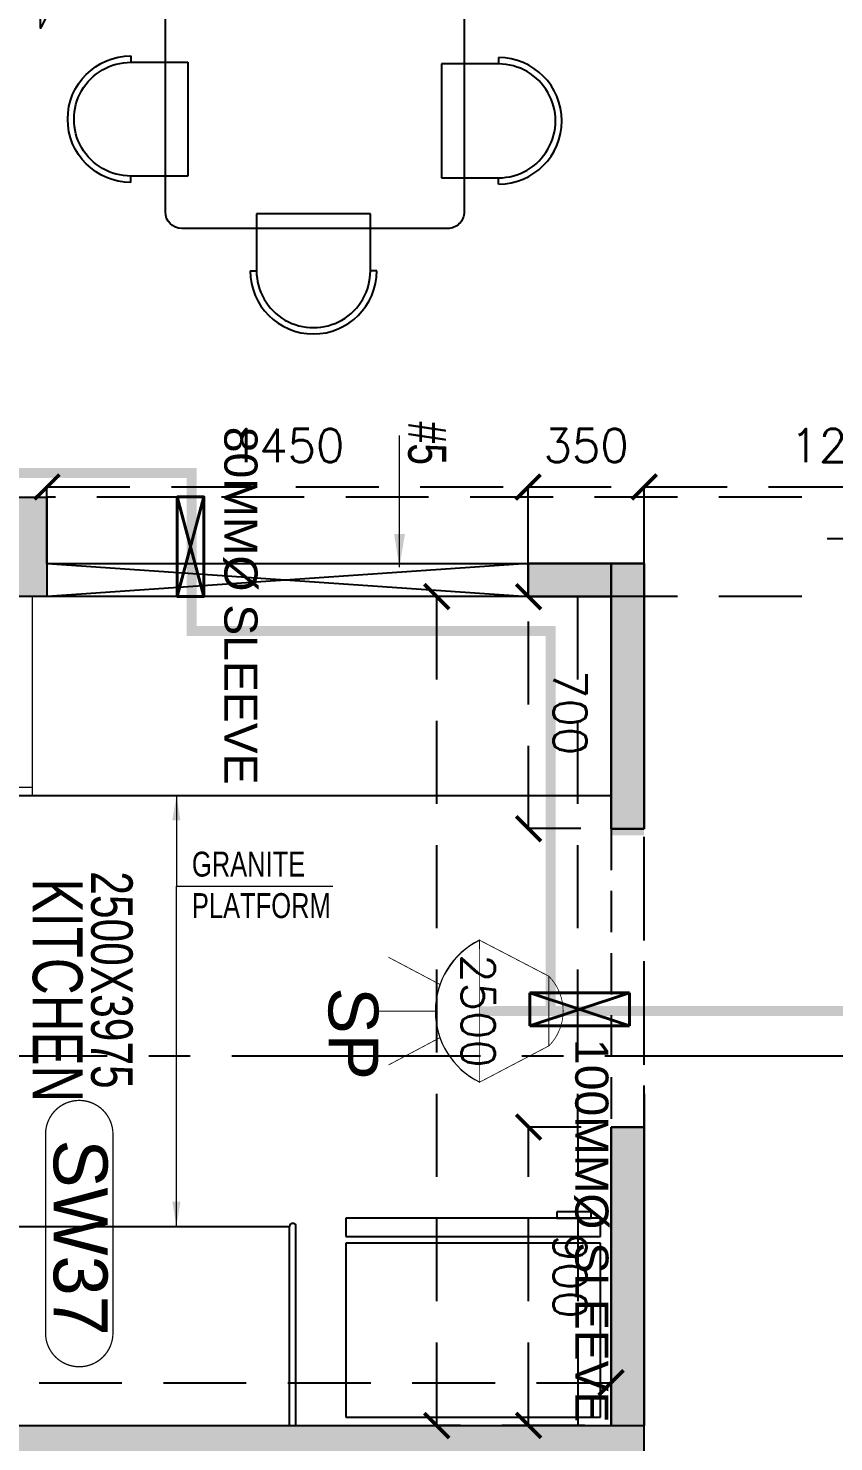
# Model space of a CAD drawing. Header units: millimetres. Extents: x -414464 to 1686, y -90036 to 108605.
# Drawn here: x -110422 to -107994, y -56504 to -52241 of the extents above; entities that cross this region are included whole.
import ezdxf

# ---------------------------------------------------------------- set-up
doc = ezdxf.new("R2010")
doc.units = ezdxf.units.MM
doc.header["$LTSCALE"] = 1000
doc.header["$MEASUREMENT"] = 0
for name, pattern in [('$1$AUDIT_D_120904163729-0', [0]), ('$36$HIDDEN', [0.375, 0.25, -0.125]), ('3BHK-A$1$AUDIT_D_120904163729-0', [0]), ('3BHK-A$1$HIDDEN', [0.375, 0.25, -0.125]), ('AUDIT_D_120904163729-0', [0]), ('T8(T9 IS SIMILAR) - DIMENSION & TEXTING$1$( Hidden )', [0.375, 0.25, -0.125]), ('T8(T9 IS SIMILAR) - DIMENSION & TEXTING$1$1', [0]), ('T8(T9 IS SIMILAR) - DIMENSION & TEXTING$1$AUDIT_D_120904163729-0', [0]), ('T8(T9 IS SIMILAR) - DIMENSION & TEXTING$1$CENTER2', [1.125, 0.75, -0.125, 0.125, -0.125]), ('T8(T9 IS SIMILAR) - DIMENSION & TEXTING$1$HIDDEN', [0.375, 0.25, -0.125]), ('T8(T9 IS SIMILAR)$1$$0$HIDDEN', [0.375, 0.25, -0.125]), ('T8_REFUGE COLUMNS$1$CENTER2', [1.125, 0.75, -0.125, 0.125, -0.125])]:
    doc.linetypes.add(name, pattern=pattern)
doc.layers.get('0').update_dxf_attribs({"linetype": 'AUDIT_D_120904163729-0'})
for name, color, linetype in [('$0$A-HATCH -160', 251, '$1$AUDIT_D_120904163729-0'), ('$21$A-DIMENSIONS', 2, '$36$HIDDEN'), ('3BHK-A$1$$0$a-KIT FIX', 251, 'Continuous'), ('3BHK-A$1$a-furniture', 8, 'Continuous'), ('3BHK-A$1$A-HATCH -160', 251, '3BHK-A$1$AUDIT_D_120904163729-0'), ('3BHK-A$1$A-INDOOR UNIT', 30, 'Continuous'), ('3BHK-A$1$A_win no.', 170, 'Continuous'), ('3BHK-A$1$CUT-OUT', 49, 'Continuous'), ('a-rcc', 3, 'Continuous'), ('T8(T9 IS SIMILAR) - DIMENSION & TEXTING$1$A-DIMENSIONS', 2, 'T8(T9 IS SIMILAR) - DIMENSION & TEXTING$1$HIDDEN'), ('T8(T9 IS SIMILAR) - DIMENSION & TEXTING$1$A-FIRE FIGHTING', 7, 'T8(T9 IS SIMILAR) - DIMENSION & TEXTING$1$AUDIT_D_120904163729-0'), ('T8(T9 IS SIMILAR)$1$$6$a-beam 2', 50, 'Continuous'), ('T8(T9 IS SIMILAR)$1$S-BEAM', 20, 'T8(T9 IS SIMILAR)$1$$0$HIDDEN'), ('T8_REFUGE COLUMNS$1$A-CENTERLINE', 193, 'T8_REFUGE COLUMNS$1$CENTER2'), ('T8_REFUGE COLUMNS$1$A-RCC COLS', 3, 'Continuous'), ('T8_TYPICAL COLUMNS$1$A-RCC COLS', 3, 'Continuous')]:
    doc.layers.add(name, color=color, linetype=linetype)
for name, color, linetype, lineweight in [('3BHK-A$1$$1$a-TOI-fixtures', 251, 'Continuous', 0), ('3BHK-A$1$$1$A-WALL- 160', 6, 'Continuous', 30), ('T8(T9 IS SIMILAR) - DIMENSION & TEXTING$1$a-Text', 4, 'Continuous', 0), ('T8(T9 IS SIMILAR) - DIMENSION & TEXTING$1$a-TEXT -R SIZE', 4, 'Continuous', 0), ('T8(T9 IS SIMILAR) - DIMENSION & TEXTING$1$R0-18-10-2014-T1-1st Podium Floor Plan$0$Text', 2, 'Continuous', 0), ('T8(T9 IS SIMILAR) - DIMENSION & TEXTING$1$U-IPD-WS-FIRE', 1, 'Continuous', 40), ('T8(T9 IS SIMILAR) - DIMENSION & TEXTING$1$U-IPD-WS-SP', 1, 'Continuous', 5), ('T8(T9 IS SIMILAR) - DIMENSION & TEXTING$1$U-IPD-WS-TEXT', 7, 'Continuous', 0), ('T8(T9 IS SIMILAR)$1$D&W', 8, 'Continuous', 25), ('T8_REFUGE COLUMNS$1$A-COLUMN NO size reduce', 81, 'Continuous', 25)]:
    doc.layers.add(name, color=color, linetype=linetype, lineweight=lineweight)
for name, color, linetype, lineweight, true_color in [('T8(T9 IS SIMILAR) - DIMENSION & TEXTING$1$U-IPD-SP-SLEV-100', 7, 'T8(T9 IS SIMILAR) - DIMENSION & TEXTING$1$CENTER2', 40, 0xdc3709), ('T8(T9 IS SIMILAR) - DIMENSION & TEXTING$1$U-IPD-SP-SLEV-80', 7, 'T8(T9 IS SIMILAR) - DIMENSION & TEXTING$1$1', 40, 0x10d54b), ('T8_REFUGE COLUMNS$1$COL-HATCH', 7, 'Continuous', 25, 0xa3a3a3)]:
    doc.layers.add(name, color=color, linetype=linetype, lineweight=lineweight, true_color=true_color)
doc.styles.add('T8(T9 IS SIMILAR) - DIMENSION & TEXTING$1$arial', font='sanss___.ttf')
doc.styles.add('T8(T9 IS SIMILAR) - DIMENSION & TEXTING$1$ARIAL ARROW', font='swisscl.ttf')
doc.styles.add('T8(T9 IS SIMILAR) - DIMENSION & TEXTING$1$Romans 1', font='romans.shx', dxfattribs={"height": 100})
doc.styles.add('T8(T9 IS SIMILAR) - DIMENSION & TEXTING$1$Tahoma', font='tahoma.ttf')
doc.styles.add('T8_REFUGE COLUMNS$1$STANDARD', font='GOTHIC.TTF')
doc.dimstyles.new('T8(T9 IS SIMILAR) - DIMENSION & TEXTING$1$ALPINE S', dxfattribs={"dimscale": 0, "dimtxt": 100, "dimasz": 75, "dimexe": 0, "dimexo": 0, "dimgap": 75, "dimtad": 1, "dimdec": 0, "dimzin": 0, "dimdsep": 46, "dimtxsty": 'T8(T9 IS SIMILAR) - DIMENSION & TEXTING$1$Romans 1', "dimblk": 'T8(T9 IS SIMILAR) - DIMENSION & TEXTING$1$_ArchTick', "dimcen": 0.09, "dimclrd": 256, "dimclre": 256, "dimclrt": 7, "dimadec": 0, "dimazin": 0, "dimtfac": 1, "dimtdec": 0, "dimtofl": 0, "dimtmove": 1, "dimatfit": 0, "dimldrblk": 'T8(T9 IS SIMILAR) - DIMENSION & TEXTING$1$_Open90', "dimfxl": 1, "dimtolj": 1, "dimtzin": 0, "dimarcsym": 0})
doc.dimstyles.new('T8(T9 IS SIMILAR) - DIMENSION & TEXTING$1$SAMATA STD', dxfattribs={"dimtxt": 100, "dimasz": 50, "dimexe": 50, "dimexo": 50, "dimgap": 10, "dimtad": 0, "dimdec": 0, "dimrnd": 5, "dimzin": 0, "dimdsep": 46, "dimtxsty": 'T8(T9 IS SIMILAR) - DIMENSION & TEXTING$1$Tahoma', "dimblk": 'T8(T9 IS SIMILAR) - DIMENSION & TEXTING$1$_Origin2', "dimcen": -50, "dimdle": 50, "dimclrd": 7, "dimclre": 7, "dimclrt": 7, "dimadec": 0, "dimazin": 0, "dimtfac": 1, "dimtdec": 0, "dimtmove": 1, "dimatfit": 3, "dimfxl": 150, "dimtfill": 1, "dimtolj": 1, "dimtzin": 0, "dimlwd": -1, "dimlwe": -1, "dimarcsym": 0})

# ---------------------------------------------------------------- blocks, each defined once
blk = doc.blocks.new('T8_REFUGE COLUMNS')
at = {"layer": 'T8_REFUGE COLUMNS$1$COL-HATCH', "linetype": 'ByBlock'}
h = blk.add_hatch(color=256, dxfattribs=at)
h.dxf.hatch_style = 1
h.paths.add_polyline_path([(1196682.069077291, -5715374.863253402), (1196932.069074492, -5715374.863253402), (1196932.069074492, -5719609.863253396), (1196682.069077291, -5719609.863253396)])
h = blk.add_hatch(color=256, dxfattribs=at)
h.dxf.hatch_style = 1
h.paths.add_polyline_path([(1194182.069072882, -5719609.863253396), (1193882.069074492, -5719609.863253396), (1193882.069074492, -5717174.863253396), (1194182.069072882, -5717174.863253396)])
at = {"layer": 'T8_REFUGE COLUMNS$1$A-CENTERLINE'}
for p, q in [((1195567.069077838, -5727867.569345318), (1195567.069077838, -5698299.636913834)), ((1194007.069074492, -5714822.308995705), (1194007.069074492, -5698573.632249597))]:
    blk.add_line(p, q, dxfattribs=at)
at = {"layer": 'T8_REFUGE COLUMNS$1$A-COLUMN NO size reduce', "linetype": 'ByBlock', "const_width": 3.9}
blk.add_lwpolyline([(1195803.37728863, -5717178.808833783, -1), (1195803.377288631, -5716975.634122703), (1196403.577832478, -5716975.634122703, -1), (1196403.577832477, -5717178.808833783)], format="xyb", close=True, dxfattribs=at)
at = {"layer": 'T8_REFUGE COLUMNS$1$A-RCC COLS', "linetype": 'ByBlock'}
for points in [[(1196682.069077291, -5715374.863253402), (1196932.069074492, -5715374.863253402), (1196932.069074492, -5719609.863253396), (1196682.069077291, -5719609.863253396)], [(1194182.069072882, -5719609.863253396), (1193882.069074492, -5719609.863253396), (1193882.069074492, -5717174.863253396), (1194182.069072882, -5717174.863253396)]]:
    blk.add_lwpolyline(points, close=True, dxfattribs=at)
at = {"layer": 'T8_REFUGE COLUMNS$1$A-COLUMN NO size reduce', "linetype": 'ByBlock', "insert": (1195819.62728863, -5716991.884122703), "char_height": 162.5, "attachment_point": 1, "style": 'T8_REFUGE COLUMNS$1$STANDARD'}
blk.add_mtext_dynamic_manual_height_columns('SW37', width=444.6849770843983, gutter_width=500, heights=[0], dxfattribs=at)
blk = doc.blocks.new('T8_TYPICAL COLUMNS')
at = {"layer": 'T8_TYPICAL COLUMNS$1$A-RCC COLS', "linetype": 'ByBlock'}
blk.add_blockref('T8_REFUGE COLUMNS', (0, 0), dxfattribs=at)
blk = doc.blocks.new('3BHK-A$1$$0$RANGE-flat-1')
at = {"layer": '3BHK-A$1$$1$a-TOI-fixtures'}
for p, q in [((-575, -600), (-575, 0)), ((-600, -100), (-625, -100)), ((-625, -100), (-625, -175)), ((-450, -150), (-502.7817459305516, -97.21825406979768)), ((-400, -150), (-347.2182540694484, -97.21825406979768)), ((-175, -150), (-227.7817459305516, -97.21825406979768)), ((-125, -150), (-72.21825406944843, -97.21825406979768)), ((-625, -175), (-600, -175)), ((-450, -200), (-502.7817459305516, -252.7817459302023)), ((-400, -200), (-347.2182540694484, -252.7817459302023)), ((-175, -200), (-227.7817459305516, -252.7817459302023)), ((-125, -200), (-72.21825406944843, -252.7817459302023)), ((-450, -400), (-502.7817459305516, -347.2182540697977)), ((-400, -400), (-347.2182540694484, -347.2182540697977)), ((-175, -400), (-227.7817459305516, -347.2182540697977)), ((-125, -400), (-72.21825406944843, -347.2182540697977)), ((-625, -425), (-600, -425)), ((-625, -500), (-625, -425)), ((-450, -450), (-502.7817459305516, -502.7817459302021)), ((-400, -450), (-347.2182540694484, -502.7817459302021)), ((-175, -450), (-227.7817459305516, -502.7817459302021)), ((-125, -450), (-72.21825406944843, -502.7817459302021)), ((-600, -500), (-625, -500))]:
    blk.add_line(p, q, dxfattribs=at)
blk.add_lwpolyline([(-600, -600), (0, -600), (0, 0), (-600, 0)], close=True, dxfattribs=at)
for centre, radius in [((-425, -175), 90), ((-150, -175), 90), ((-425, -175), 55), ((-150, -175), 55), ((-425, -425), 90), ((-150, -425), 90), ((-425, -425), 55), ((-150, -425), 55)]:
    blk.add_circle(centre, radius, dxfattribs=at)
blk = doc.blocks.new('3BHK-A$1$A$C50024E40')
for p, q in [((0, 0), (-4.190950733e-07, -225)), ((450, -8.381921361e-07), (0, 0)), ((449.9999995809046, -225.0000008381921), (450, -8.381921361e-07)), ((-25.00000041909507, -224.9999999534352), (-4.190950733e-07, -225)), ((474.9999995809046, -225.0000008847583), (449.9999995809046, -225.0000008381921))]:
    blk.add_line(p, q)
for major_axis, ratio, start_param in [((-176.7766952966366, 176.7766952966367), 0.9999999999999984, 0.7853981615348041), ((-159.0990257669732, 159.0990257669732), 0.9999999999999994, 0.7853981615348036)]:
    blk.add_ellipse((224.9999995804465, -225.0000004190943), major_axis=major_axis, ratio=ratio, start_param=start_param, end_param=3.926990815124597)
blk = doc.blocks.new('3BHK-A$1$1.5tr')
at = {"layer": '3BHK-A$1$A-INDOOR UNIT'}
h = blk.add_hatch(dxfattribs=at)
h.set_pattern_fill('ANSI31', color=3, scale=100, style=0)
h.set_pattern_definition([(45, (0, 0), (-8.838834764831843, 8.838834764831843), [])])
h.paths.add_polyline_path([(222.7574761691749, 485), (251.0193410369534, 485), (251.0193410369534, -484.9851531917523), (222.7574761691749, -484.9851531917523)])
for points in [[(300, 450), (300, -450, -0.4142135623730951), (250, -500), (0, -500), (0, 500), (250, 500, -0.4142135623730951)], [(285, 450), (285, -450, -0.4142135623730951), (250, -485), (15, -485), (15, 485), (250, 485, -0.4142135623730951)]]:
    blk.add_lwpolyline(points, format="xyb", close=True, dxfattribs=at)
at = {"layer": '3BHK-A$1$A-INDOOR UNIT', "color": 3}
blk.add_lwpolyline([(222.7574761691749, 485), (251.0193410369534, 485), (251.0193410369534, -484.9851531917523), (222.7574761691749, -484.9851531917523)], close=True, dxfattribs=at)
at = {"layer": '3BHK-A$1$A-INDOOR UNIT', "color": 0, "ltscale": 300}
for points in [[(350.4999999962747, 273.3287567924708), (379.7499999962747, 273.3287567924708), (379.7499999962747, 214.8287567906081), (428.4999999962747, 312.3287567924708), (379.7499999962747, 409.8287567924708), (379.7499999962747, 351.3287567924708), (350.4999999981373, 351.3287567924708)], [(350.4999999962747, -38.99999999813736), (429.7499999962747, -38.99999999813736), (429.7499999962747, -97.5), (478.4999999962747, 1.8626451e-09), (429.7499999962747, 97.50000000186265), (429.7499999962747, 39.00000000186265), (350.4999999981373, 39.00000000186265)], [(350.5, -358.2693899571895), (379.75, -358.2693899571895), (379.75, -416.7693899590521), (428.5, -319.2693899571896), (379.75, -221.7693899571896), (379.75, -280.2693899571896), (350.5000000018626, -280.2693899571896)]]:
    blk.add_lwpolyline(points, close=True, dxfattribs=at)
blk = doc.blocks.new('3BHK-A')
at = {"layer": '3BHK-A$1$A-HATCH -160', "linetype": 'ByBlock'}
h = blk.add_hatch(dxfattribs=at)
h.set_pattern_fill('ZIGZAG', color=256, scale=250)
h.set_pattern_definition([(9.213864076586625e-15, (1.30385160446167e-08, 0), (31.25, 31.25), [31.25, -31.25]), (90, (31.25000001303852, 0), (-31.25, 31.25), [31.25, -31.25])])
h.paths.add_polyline_path([(1185182.784720457, -5714749.522536782), (1186532.739604953, -5714749.522536782), (1186532.739604953, -5714149.53015602), (1186632.739604953, -5714149.53015602), (1186632.739604954, -5714749.522536783), (1188712.739604953, -5714749.522536781), (1188712.737810913, -5714049.530156025), (1189032.455970523, -5714049.530156025), (1189032.456343462, -5714149.529336603), (1188812.739604953, -5714149.530156019), (1188812.739604953, -5715449.514917542), (1189032.455970523, -5715449.514098127), (1189032.455970527, -5715549.514098127), (1188712.739604953, -5715549.514917542), (1188712.739604953, -5714849.522536781), (1186632.739604953, -5714849.522536783), (1186632.739604953, -5715664.522575011), (1186532.739604953, -5715664.522575011), (1186532.739604953, -5714849.522536783), (1185182.784793119, -5714849.522536782)])
h.paths.add_polyline_path([(1185182.784720457, -5713249.522536782), (1185782.739604953, -5713249.522536782), (1185782.739604953, -5713149.522536782), (1185182.784720457, -5713149.522536782)])
h.paths.add_polyline_path([(1186532.739604953, -5710699.522536782), (1186632.739604953, -5710699.522536782), (1186632.739604953, -5713249.522536782), (1186532.739604953, -5713249.522536782)])
h.paths.add_polyline_path([(1186532.739604954, -5717399.522536783), (1186632.739604953, -5717399.522536783), (1186632.739604953, -5716414.522575011), (1186532.739604954, -5716414.522575011)])
h.paths.add_polyline_path([(1194902.150947615, -5715375.036354459), (1194082.260591126, -5715375.036354459), (1194082.260591126, -5715475.036354459), (1194902.150947615, -5715475.036354459)])
h.paths.add_polyline_path([(1195782.150947615, -5715375.036354459), (1196682.238411872, -5715375.036354459), (1196682.238411872, -5715475.036354459), (1195782.150947615, -5715475.036354459)])
h.paths.add_polyline_path([(1194132.526145509, -5714149.863253383), (1196532.369635714, -5714149.863253383), (1196532.369635714, -5714049.863253383), (1194132.526145509, -5714049.863253383)])
h.paths.add_polyline_path([(1197432.369635714, -5711800.181709208), (1197532.369635713, -5711800.181709208), (1197532.369635713, -5714149.863253383), (1197432.369635714, -5714149.863253383)])
h.paths.add_polyline_path([(1198282.369635714, -5714149.863253383), (1198958.700144985, -5714149.863253387), (1198958.700144985, -5714049.864075284), (1198282.369635714, -5714049.864075281)])
h.paths.add_polyline_path([(1196871.920479781, -5720208.620572756), (1196082.231456206, -5720209.680859622), (1196082.33626486, -5720109.672830017), (1196082.234802242, -5720109.680760174), (1196182.231456206, -5720109.680761719), (1196871.920479781, -5720108.620474854)])
h.paths.add_polyline_path([(1193397.244164141, -5709939.875150396), (1193882.260591126, -5709939.579262343), (1193882.260591126, -5710040.054321714), (1193397.32087479, -5710040.054321714)])
h.paths.add_polyline_path([(1186632.700148101, -5708554.689457875), (1187192.339545021, -5708554.76753319), (1187192.339545021, -5708654.722368722), (1186632.703050737, -5708654.722368754)])
h.paths.add_polyline_path([(1194182.260592735, -5715723.976018642), (1194082.260591126, -5715723.976018642), (1194082.260591126, -5715473.976018642), (1194182.260592735, -5715473.976018642)])
at = {"layer": '3BHK-A$1$$0$a-KIT FIX', "color": 1}
for p, q in [((1194782.267745906, -5719448.61878782, -0.02432551863291288), (1194782.267745906, -5715473.977254163, -0.02432551863291288)), ((1196682.254973959, -5716423.943943953, -0.02432551863291288), (1196082.230624582, -5716423.943943954, -0.02432551863291288)), ((1196682.254973959, -5716442.943943953, -0.02432551863291288), (1196082.230624582, -5716442.943943954, -0.02432551863291288)), ((1196082.257663121, -5718598.723622181, -0.02432551863291288), (1196082.23121392, -5716442.943943954, -0.02432551863291288))]:
    blk.add_line(p, q, dxfattribs=at)
at = {"layer": '3BHK-A$1$$0$a-KIT FIX'}
for p, q in [((1196057.393156755, -5715534.064268544, -0.02432551863291288), (1196037.681453931, -5715534.064268544, -0.02432551863291288)), ((1196037.681453931, -5715534.064268544, -0.02432551863291288), (1196037.681453931, -5715637.487209037, -0.02432551863291288)), ((1196057.393156755, -5715505.420926347, -0.02432551863291288), (1196057.393156755, -5716273.850625104, -0.02432551863291288)), ((1196112.425849396, -5715505.420926347, -0.02432551863291288), (1196057.393156755, -5715505.420926347, -0.02432551863291288)), ((1196057.393156755, -5715637.487209037, -0.02432551863291288), (1196057.393156755, -5715534.064268544, -0.02432551863291288)), ((1196112.425849396, -5716273.850625104, -0.02432551863291288), (1196112.425849396, -5715505.420926347, -0.02432551863291288)), ((1196656.793156761, -5715505.420926347, -0.02432551863291288), (1196132.318156737, -5715505.420926347, -0.02432551863291288)), ((1196132.318156737, -5715505.420926347, -0.02432551863291288), (1196132.318156737, -5716273.850625104, -0.02432551863291288)), ((1196656.793156761, -5716273.850625104, -0.02432551863291288), (1196656.793156761, -5715505.420926347, -0.02432551863291288)), ((1196037.681453931, -5715637.487209037, -0.02432551863291288), (1196057.393156755, -5715637.487209037, -0.02432551863291288)), ((1196057.393156755, -5716273.850625104, -0.02432551863291288), (1196112.425849396, -5716273.850625104, -0.02432551863291288)), ((1196132.318156737, -5716273.850625104, -0.02432551863291288), (1196656.793156761, -5716273.850625104, -0.02432551863291288))]:
    blk.add_line(p, q, dxfattribs=at)
at = {"layer": '3BHK-A$1$$0$a-KIT FIX', "color": 1}
blk.add_arc((1196082.230624582, -5716433.443943954, -0.02432551863291288), 9.499999999999998, 90, 270, dxfattribs=at)
at = {"layer": '3BHK-A$1$$1$A-WALL- 160', "linetype": 'ByBlock'}
for p, q in [((1194882.150947615, -5715373.976018642, -0.02432551863291288), (1194082.260591126, -5715373.976018642, -0.02432551863291288)), ((1194082.260591126, -5715473.976018642, -0.02432551863291288), (1194082.260591126, -5715373.976018642, -0.02432551863291288)), ((1194882.150947615, -5715473.976018642, -0.02432551863291288), (1194882.150947615, -5715373.976018642, -0.02432551863291288)), ((1195782.150947615, -5715473.976018642, -0.02432551863291288), (1195782.150947615, -5715373.976018642, -0.02432551863291288)), ((1195782.150947615, -5715373.976018642, -0.02432551863291288), (1196682.238661093, -5715373.976018642, -0.02432551863291288)), ((1194882.150947615, -5715473.976018642, -0.02432551863291288), (1194082.260591126, -5715473.976018642, -0.02432551863291288)), ((1195782.150947615, -5715473.976018642, -0.02432551863291288), (1196682.238411872, -5715473.976018642, -0.02432551863291288))]:
    blk.add_line(p, q, dxfattribs=at)
at = {"layer": '3BHK-A$1$$1$A-WALL- 160', "linetype": 'ByBlock', "elevation": -0.02432551863291288}
blk.add_lwpolyline([(1194182.260592735, -5715723.976018642), (1194082.260591126, -5715723.976018642), (1194082.260591126, -5715473.976018642), (1194182.260592735, -5715473.976018642)], close=True, dxfattribs=at)
at = {"layer": '3BHK-A$1$a-furniture', "elevation": -0.02432551863290655}
blk.add_lwpolyline([(1193021.698825262, -5716817.67130288), (1191310.677340739, -5716817.714379488, -0.4142135618924378), (1191260.676029349, -5716767.715691593), (1191260.655027844, -5715966.751032471, -0.4142135626017484), (1191310.653716122, -5715916.749720708), (1193021.675202414, -5715916.706642999, -0.4142135629866269), (1193071.67651406, -5715966.70533132), (1193071.697513497, -5716767.669991156, -0.4142135619645507)], format="xyb", close=True, dxfattribs=at)
at = {"layer": '3BHK-A$1$A_win no.', "linetype": 'ByBlock', "elevation": -0.02432551863291288}
for points in [[(1194082.260591126, -5715723.976018642), (1194182.260592735, -5715723.976018642), (1194182.260592735, -5717173.464275273), (1194082.260591126, -5717173.464275273)], [(1194082.260591126, -5717173.462085456), (1194182.260592735, -5715723.976018642), (1194082.260591126, -5715723.976018642), (1194182.260592735, -5717173.464275273)]]:
    blk.add_lwpolyline(points, close=True, dxfattribs=at)
at = {"layer": '3BHK-A$1$CUT-OUT', "linetype": '3BHK-A$1$HIDDEN', "ltscale": 0.5, "elevation": -0.02432551863291288}
blk.add_lwpolyline([(1195782.150947615, -5715473.976018642), (1195782.150947615, -5715373.976018642), (1194882.150947615, -5715373.976018642), (1194882.150947615, -5715473.976018642)], close=True, dxfattribs=at)
at = {"layer": '3BHK-A$1$$0$a-KIT FIX', "extrusion": (0, 0, -1), "zscale": -0.9999999999999998}
blk.add_blockref('3BHK-A$1$$0$RANGE-flat-1', (-1194181.856865902, -5717218.829200905, 0.02432551863291288), dxfattribs=at)
at = {"layer": '3BHK-A$1$a-furniture', "zscale": 1000}
for p, xscale, yscale, rotation in [((1192918.847217781, -5715984.781324163, -0.02432551863290655), 0.7630874951939101, 0.7630874951939101, 180.0015029646968), ((1193027.442142671, -5716542.796444621, -0.02432551863290655), 0.7630874945639742, 0.7630874945639742, 90.0014895715883)]:
    blk.add_blockref('3BHK-A$1$A$C50024E40', p, dxfattribs=dict(at, xscale=xscale, yscale=yscale, rotation=rotation))
at = {"layer": '3BHK-A$1$a-furniture', "extrusion": (0, 0, -1), "xscale": 0.7630874951939101, "yscale": 0.7630874951939101, "zscale": -1000, "rotation": 359.9984970353032}
blk.add_blockref('3BHK-A$1$A$C50024E40', (-1192913.729870416, -5716749.598819468, 0.02432551863290655), dxfattribs=at)
at = {"layer": '3BHK-A$1$A-INDOOR UNIT', "xscale": -1, "rotation": 270}
blk.add_blockref('3BHK-A$1$1.5tr', (1192057.721236588, -5717573.434011886, 0.1010743518942963), dxfattribs=at)
blk = doc.blocks.new('T8(T9 IS SIMILAR) - DIMENSION & TEXTING$1$_ArchTick')
at = {"color": 0, "linetype": 'ByBlock', "const_width": 0.15}
blk.add_lwpolyline([(-0.5, -0.5), (0.5, 0.5)], dxfattribs=at)
blk = doc.blocks.new('*D1394')
at = {"layer": 'T8(T9 IS SIMILAR) - DIMENSION & TEXTING$1$A-DIMENSIONS', "linetype": 'T8(T9 IS SIMILAR) - DIMENSION & TEXTING$1$HIDDEN', "lineweight": -2, "transparency": 16777216}
for p, q in [((1195782.08472743, -5715564.282937935), (1195782.08472743, -5715722.552613964)), ((1196682.260593859, -5715564.282937951), (1196682.260593859, -5715722.552613964))]:
    blk.add_line(p, q, dxfattribs=at)
at = {"layer": 'T8(T9 IS SIMILAR) - DIMENSION & TEXTING$1$A-DIMENSIONS', "lineweight": -2, "transparency": 16777216}
blk.add_line((1196682.260593859, -5715722.552613964), (1195782.08472743, -5715722.552613964), dxfattribs=at)
at = {"layer": 'T8(T9 IS SIMILAR) - DIMENSION & TEXTING$1$A-DIMENSIONS', "linetype": 'ByBlock', "lineweight": -2, "transparency": 16777216, "xscale": 75, "yscale": 75, "zscale": 75, "rotation": 180}
blk.add_blockref('T8(T9 IS SIMILAR) - DIMENSION & TEXTING$1$_ArchTick', (1195782.08472743, -5715722.552613964), dxfattribs=at)
at = {"layer": 'T8(T9 IS SIMILAR) - DIMENSION & TEXTING$1$A-DIMENSIONS', "linetype": 'ByBlock', "lineweight": -2, "transparency": 16777216, "xscale": 75, "yscale": 75, "zscale": 75}
blk.add_blockref('T8(T9 IS SIMILAR) - DIMENSION & TEXTING$1$_ArchTick', (1196682.260593859, -5715722.552613964), dxfattribs=at)
at = {"layer": 'T8(T9 IS SIMILAR) - DIMENSION & TEXTING$1$A-DIMENSIONS', "color": 7, "linetype": 'ByBlock', "transparency": 16777216, "insert": (1196232.172660645, -5715597.552613964), "char_height": 100, "attachment_point": 5, "style": 'T8(T9 IS SIMILAR) - DIMENSION & TEXTING$1$Romans 1'}
blk.add_mtext('\\A1;900', dxfattribs=at)
blk = doc.blocks.new('T8(T9 IS SIMILAR) - DIMENSION & TEXTING$1$_Open90')
at = {"color": 0, "linetype": 'ByBlock', "lineweight": -2}
for p, q in [((0, 0), (-1, 0)), ((-0.5, 0.5), (0, 0)), ((0, 0), (-0.5, -0.5))]:
    blk.add_line(p, q, dxfattribs=at)
blk = doc.blocks.new('*D1395')
at = {"layer": 'T8(T9 IS SIMILAR) - DIMENSION & TEXTING$1$A-DIMENSIONS', "linetype": 'T8(T9 IS SIMILAR) - DIMENSION & TEXTING$1$HIDDEN', "lineweight": -2, "transparency": 16777216}
for p, q in [((1194182.194372551, -5715564.445375671), (1194182.194372551, -5715722.552613964)), ((1194882.08472743, -5715564.510627859), (1194882.08472743, -5715722.552613964))]:
    blk.add_line(p, q, dxfattribs=at)
at = {"layer": 'T8(T9 IS SIMILAR) - DIMENSION & TEXTING$1$A-DIMENSIONS', "lineweight": -2, "transparency": 16777216}
blk.add_line((1194882.08472743, -5715722.552613964), (1194182.194372551, -5715722.552613964), dxfattribs=at)
at = {"layer": 'T8(T9 IS SIMILAR) - DIMENSION & TEXTING$1$A-DIMENSIONS', "linetype": 'ByBlock', "lineweight": -2, "transparency": 16777216, "xscale": 75, "yscale": 75, "zscale": 75, "rotation": 180}
blk.add_blockref('T8(T9 IS SIMILAR) - DIMENSION & TEXTING$1$_ArchTick', (1194182.194372551, -5715722.552613964), dxfattribs=at)
at = {"layer": 'T8(T9 IS SIMILAR) - DIMENSION & TEXTING$1$A-DIMENSIONS', "linetype": 'ByBlock', "lineweight": -2, "transparency": 16777216, "xscale": 75, "yscale": 75, "zscale": 75}
blk.add_blockref('T8(T9 IS SIMILAR) - DIMENSION & TEXTING$1$_ArchTick', (1194882.08472743, -5715722.552613964), dxfattribs=at)
at = {"layer": 'T8(T9 IS SIMILAR) - DIMENSION & TEXTING$1$A-DIMENSIONS', "color": 7, "linetype": 'ByBlock', "transparency": 16777216, "insert": (1194532.13954999, -5715597.552613964), "char_height": 100, "attachment_point": 5, "style": 'T8(T9 IS SIMILAR) - DIMENSION & TEXTING$1$Romans 1'}
blk.add_mtext('\\A1;700', dxfattribs=at)
blk = doc.blocks.new('*D1396')
at = {"layer": 'T8(T9 IS SIMILAR) - DIMENSION & TEXTING$1$A-DIMENSIONS', "linetype": 'T8(T9 IS SIMILAR) - DIMENSION & TEXTING$1$HIDDEN', "lineweight": -2, "transparency": 16777216}
for p, q in [((1196331.529810959, -5715473.890364932), (1196553.393906702, -5715473.890364932)), ((1196332.420367573, -5719448.555596146), (1196553.393906702, -5719448.555596146))]:
    blk.add_line(p, q, dxfattribs=at)
at = {"layer": 'T8(T9 IS SIMILAR) - DIMENSION & TEXTING$1$A-DIMENSIONS', "lineweight": -2, "transparency": 16777216}
blk.add_line((1196553.393906702, -5719448.555596146), (1196553.393906702, -5715473.890364932), dxfattribs=at)
at = {"layer": 'T8(T9 IS SIMILAR) - DIMENSION & TEXTING$1$A-DIMENSIONS', "linetype": 'ByBlock', "lineweight": -2, "transparency": 16777216, "xscale": 75, "yscale": 75, "zscale": 75}
for p, rotation in [((1196553.393906702, -5715473.890364932), 90), ((1196553.393906702, -5719448.555596146), 270)]:
    blk.add_blockref('T8(T9 IS SIMILAR) - DIMENSION & TEXTING$1$_ArchTick', p, dxfattribs=dict(at, rotation=rotation))
at = {"layer": 'T8(T9 IS SIMILAR) - DIMENSION & TEXTING$1$A-DIMENSIONS', "color": 7, "linetype": 'ByBlock', "transparency": 16777216, "insert": (1196428.393906703, -5717461.222980538), "char_height": 100, "attachment_point": 5, "rotation": 90, "style": 'T8(T9 IS SIMILAR) - DIMENSION & TEXTING$1$Romans 1'}
blk.add_mtext('\\A1;3975', dxfattribs=at)
blk = doc.blocks.new('*D1363')
at = {"layer": 'T8(T9 IS SIMILAR) - DIMENSION & TEXTING$1$A-DIMENSIONS', "linetype": 'T8(T9 IS SIMILAR) - DIMENSION & TEXTING$1$HIDDEN', "lineweight": -2, "transparency": 16777216}
for p, q in [((1194182.194372551, -5715552.964385592), (1194182.194372551, -5715999.367264436)), ((1196682.260593859, -5715552.883166733), (1196682.260593859, -5715999.367264436))]:
    blk.add_line(p, q, dxfattribs=at)
at = {"layer": 'T8(T9 IS SIMILAR) - DIMENSION & TEXTING$1$A-DIMENSIONS', "lineweight": -2, "transparency": 16777216}
blk.add_line((1196682.260593859, -5715999.367264436), (1194182.194372551, -5715999.367264436), dxfattribs=at)
at = {"layer": 'T8(T9 IS SIMILAR) - DIMENSION & TEXTING$1$A-DIMENSIONS', "linetype": 'ByBlock', "lineweight": -2, "transparency": 16777216, "xscale": 75, "yscale": 75, "zscale": 75, "rotation": 180}
blk.add_blockref('T8(T9 IS SIMILAR) - DIMENSION & TEXTING$1$_ArchTick', (1194182.194372551, -5715999.367264436), dxfattribs=at)
at = {"layer": 'T8(T9 IS SIMILAR) - DIMENSION & TEXTING$1$A-DIMENSIONS', "linetype": 'ByBlock', "lineweight": -2, "transparency": 16777216, "xscale": 75, "yscale": 75, "zscale": 75}
blk.add_blockref('T8(T9 IS SIMILAR) - DIMENSION & TEXTING$1$_ArchTick', (1196682.260593859, -5715999.367264436), dxfattribs=at)
at = {"layer": 'T8(T9 IS SIMILAR) - DIMENSION & TEXTING$1$A-DIMENSIONS', "color": 7, "linetype": 'ByBlock', "transparency": 16777216, "insert": (1195432.227483205, -5715874.367264436), "char_height": 100, "attachment_point": 5, "style": 'T8(T9 IS SIMILAR) - DIMENSION & TEXTING$1$Romans 1'}
blk.add_mtext('\\A1;2500', dxfattribs=at)
blk = doc.blocks.new('T8(T9 IS SIMILAR) - DIMENSION & TEXTING$1$SIDE SPRINKLER')
at = {"layer": 'T8(T9 IS SIMILAR) - DIMENSION & TEXTING$1$U-IPD-WS-SP', "const_width": 3}
for points, elevation in [([(-6847.157705610734, -87791.59374361482), (-7102.718045648129, -87925.54111099253)], 4.551835204466189e-06), ([(-6700.373815342464, -87955.85540467736), (-6510.247208021698, -87854.86093166022)], 4.551835204466188e-06), ([(-6683.455493862624, -88053.76892727855), (-6456.074743557838, -88053.76892727855)], 4.551835204466188e-06), ([(-6700.214025144116, -88152.65579911225), (-6509.923665618961, -88253.34139621086)], 4.55183520446619e-06), ([(-6847.157705610734, -88315.94411094228), (-7102.717175543658, -88183.0643449841)], 4.551835204466189e-06)]:
    blk.add_lwpolyline(points, dxfattribs=dict(at, elevation=elevation))
for points, elevation in [([(-6847.157705610734, -87791.59374361482, 0.0004052390559226081), (-6846.732516245043, -88316.20913994304, 0.6232742091717305), (-6846.732516244985, -87792.27471962545, 0.6179608359688897)], 4.551835204466189e-06), ([(-7102.717175543658, -87925.1992801615, 0.001274399409184341), (-7102.717175543658, -88183.0643449841, -0.4093710184434869), (-7102.717175543658, -87925.1992801615, -0.6179608359688897)], 4.55183520446619e-06)]:
    blk.add_lwpolyline(points, format="xyb", dxfattribs=dict(at, elevation=elevation))
at = {"layer": 'T8(T9 IS SIMILAR) - DIMENSION & TEXTING$1$U-IPD-WS-SP'}
for centre, radius, start, end in [((-6975.248255976738, -88053.76892727855), 291.7927621140914, 296.0386801561677, 63.96131984401531), ((-6975.248255976738, -88053.76892727856), 291.7927621140961, 0, 63.96131984401531), ((-6975.247872618493, -88054.24192978424), 291.7927621140961, 296.1315541014038, 0.0928739447865724)]:
    blk.add_arc(centre, radius, start, end, dxfattribs=at)
blk = doc.blocks.new('T8(T9 IS SIMILAR) - DIMENSION & TEXTING$1$A$C7A147FD6')
at = {"layer": 'T8(T9 IS SIMILAR) - DIMENSION & TEXTING$1$U-IPD-SP-SLEV-100', "ltscale": 0.5, "elevation": -0.2239611921598901}
blk.add_lwpolyline([(-11975.01855899714, -44.28850178606808), (-11975.01855899714, -344.2885017860681), (-12075.01855899714, -344.2885017860681), (-12075.01855899714, -44.28850178606808), (-11975.01855899714, -44.28850178606808), (-12075.01855899714, -344.2885017860681), (-11975.01855899714, -344.2885017860681), (-12075.01855899714, -44.28850178606808)], dxfattribs=at)
at = {"layer": 'T8(T9 IS SIMILAR) - DIMENSION & TEXTING$1$U-IPD-SP-SLEV-80', "elevation": -0.6005726921955092}
blk.add_lwpolyline([(-13570.96252278733, -1327.509793817997), (-13270.96252278733, -1327.509793817997), (-13270.96252278733, -1407.509793817997), (-13570.96252278733, -1407.509793817997), (-13570.96252278733, -1327.509793817997), (-13270.96252278733, -1407.509793817997), (-13270.96252278733, -1327.509793817997), (-13570.96252278733, -1407.509793817997)], dxfattribs=at)
at = {"layer": 'T8(T9 IS SIMILAR) - DIMENSION & TEXTING$1$U-IPD-WS-FIRE', "linetype": 'T8(T9 IS SIMILAR) - DIMENSION & TEXTING$1$( Hidden )', "ltscale": 2, "const_width": 30}
for points, elevation in [([(-17826.34095905378, 3709.760296294669), (-17560.70228247094, 3709.760296294669), (-17560.70228247094, -2128.990651082247), (-13642.56175729382, -2128.990651082247), (-13642.56175729382, -1588.737086951733), (-13642.56175729382, -1364.399957899004), (-13166.49098477262, -1364.399957899004), (-13166.49098477262, -281.7615196742117), (-12020.33633426327, -281.7615196742117), (-12020.33633426327, 1112.530733704567), (-6794.410247710824, 1112.530733704567)], -1.280640668536683), ([(-12019.90209636127, -287.2322898448037), (-12019.73284182313, -496.0469621458906)], -0.2239604633076256)]:
    blk.add_lwpolyline(points, dxfattribs=dict(at, elevation=elevation))
at = {"layer": 'T8(T9 IS SIMILAR) - DIMENSION & TEXTING$1$U-IPD-WS-FIRE', "xscale": 0.8162240268536692, "yscale": 0.8162240268536692, "zscale": 0.8162240268536692, "rotation": 269.9999999999999}
blk.add_blockref('T8(T9 IS SIMILAR) - DIMENSION & TEXTING$1$SIDE SPRINKLER', (59851.99595280061, -6084.774819499231, -0.2239636656822952), dxfattribs=at)
at = {"layer": 'T8(T9 IS SIMILAR) - DIMENSION & TEXTING$1$U-IPD-WS-TEXT', "attachment_point": 1, "rotation": 359.99986365276914, "style": 'T8(T9 IS SIMILAR) - DIMENSION & TEXTING$1$arial'}
for s, width, insert, char_height in [('100MM%%C SLEEVE', 1876.047211795204, (-11935.90582709905, -107.9067817199975, -1.182827430642741), 100), ('SP', 0.3818876929581165, (-12091.6471779694, -801.6537012159824, -0.6005726921955092), 150), ('80MM%%C SLEEVE', 1876.047211795204, (-13782.39344678426, -1165.824478923925, -1.732236426848056), 100)]:
    blk.add_mtext_dynamic_manual_height_columns(s, width=width, gutter_width=0.75, heights=[0], dxfattribs=dict(at, insert=insert, char_height=char_height))
blk = doc.blocks.new('*D1282')
at = {"layer": 'T8(T9 IS SIMILAR) - DIMENSION & TEXTING$1$A-DIMENSIONS', "linetype": 'T8(T9 IS SIMILAR) - DIMENSION & TEXTING$1$HIDDEN', "lineweight": -2, "transparency": 16777216}
for p, q in [((1194082.260591126, -5715723.976018645), (1193851.454611591, -5715723.976018645)), ((1194082.260591126, -5717174.464275276), (1193851.454611591, -5717174.464275276))]:
    blk.add_line(p, q, dxfattribs=at)
at = {"layer": 'T8(T9 IS SIMILAR) - DIMENSION & TEXTING$1$A-DIMENSIONS', "lineweight": -2, "transparency": 16777216}
blk.add_line((1193851.454611591, -5717174.464275276), (1193851.454611591, -5715723.976018645), dxfattribs=at)
at = {"layer": 'T8(T9 IS SIMILAR) - DIMENSION & TEXTING$1$A-DIMENSIONS', "linetype": 'ByBlock', "lineweight": -2, "transparency": 16777216, "xscale": 75, "yscale": 75, "zscale": 75}
for p, rotation in [((1193851.454611591, -5715723.976018645), 90), ((1193851.454611591, -5717174.464275276), 270)]:
    blk.add_blockref('T8(T9 IS SIMILAR) - DIMENSION & TEXTING$1$_ArchTick', p, dxfattribs=dict(at, rotation=rotation))
at = {"layer": 'T8(T9 IS SIMILAR) - DIMENSION & TEXTING$1$A-DIMENSIONS', "color": 7, "linetype": 'ByBlock', "transparency": 16777216, "insert": (1193726.454611592, -5716449.220146961), "char_height": 100, "attachment_point": 5, "rotation": 90, "style": 'T8(T9 IS SIMILAR) - DIMENSION & TEXTING$1$Romans 1'}
blk.add_mtext('\\A1;1450', dxfattribs=at)
blk = doc.blocks.new('*D1283')
at = {"layer": 'T8(T9 IS SIMILAR) - DIMENSION & TEXTING$1$A-DIMENSIONS', "linetype": 'T8(T9 IS SIMILAR) - DIMENSION & TEXTING$1$HIDDEN', "lineweight": -2, "transparency": 16777216}
for p, q in [((1194082.260591126, -5715373.976018645), (1193851.454611591, -5715373.976018645)), ((1194082.260591126, -5715723.976018645), (1193851.454611591, -5715723.976018645))]:
    blk.add_line(p, q, dxfattribs=at)
at = {"layer": 'T8(T9 IS SIMILAR) - DIMENSION & TEXTING$1$A-DIMENSIONS', "lineweight": -2, "transparency": 16777216}
blk.add_line((1193851.454611591, -5715723.976018645), (1193851.454611591, -5715373.976018645), dxfattribs=at)
at = {"layer": 'T8(T9 IS SIMILAR) - DIMENSION & TEXTING$1$A-DIMENSIONS', "linetype": 'ByBlock', "lineweight": -2, "transparency": 16777216, "xscale": 75, "yscale": 75, "zscale": 75}
for p, rotation in [((1193851.454611591, -5715373.976018645), 90), ((1193851.454611591, -5715723.976018645), 270)]:
    blk.add_blockref('T8(T9 IS SIMILAR) - DIMENSION & TEXTING$1$_ArchTick', p, dxfattribs=dict(at, rotation=rotation))
at = {"layer": 'T8(T9 IS SIMILAR) - DIMENSION & TEXTING$1$A-DIMENSIONS', "color": 7, "linetype": 'ByBlock', "transparency": 16777216, "insert": (1193726.454611591, -5715548.976018645), "char_height": 100, "attachment_point": 5, "rotation": 90, "style": 'T8(T9 IS SIMILAR) - DIMENSION & TEXTING$1$Romans 1'}
blk.add_mtext('\\A1;350', dxfattribs=at)
blk = doc.blocks.new('*D1284')
at = {"layer": 'T8(T9 IS SIMILAR) - DIMENSION & TEXTING$1$A-DIMENSIONS', "linetype": 'T8(T9 IS SIMILAR) - DIMENSION & TEXTING$1$HIDDEN', "lineweight": -2, "transparency": 16777216}
for p, q in [((1194082.260591126, -5714149.863253386), (1193851.454611591, -5714149.863253386)), ((1194082.260591126, -5715373.976018645), (1193851.454611591, -5715373.976018645))]:
    blk.add_line(p, q, dxfattribs=at)
at = {"layer": 'T8(T9 IS SIMILAR) - DIMENSION & TEXTING$1$A-DIMENSIONS', "lineweight": -2, "transparency": 16777216}
blk.add_line((1193851.454611591, -5715373.976018645), (1193851.454611591, -5714149.863253386), dxfattribs=at)
at = {"layer": 'T8(T9 IS SIMILAR) - DIMENSION & TEXTING$1$A-DIMENSIONS', "linetype": 'ByBlock', "lineweight": -2, "transparency": 16777216, "xscale": 75, "yscale": 75, "zscale": 75}
for p, rotation in [((1193851.454611591, -5714149.863253386), 90), ((1193851.454611591, -5715373.976018645), 270)]:
    blk.add_blockref('T8(T9 IS SIMILAR) - DIMENSION & TEXTING$1$_ArchTick', p, dxfattribs=dict(at, rotation=rotation))
at = {"layer": 'T8(T9 IS SIMILAR) - DIMENSION & TEXTING$1$A-DIMENSIONS', "color": 7, "linetype": 'ByBlock', "transparency": 16777216, "insert": (1193726.454611592, -5714761.919636015), "char_height": 100, "attachment_point": 5, "rotation": 90, "style": 'T8(T9 IS SIMILAR) - DIMENSION & TEXTING$1$Romans 1'}
blk.add_mtext('\\A1;1224', dxfattribs=at)
blk = doc.blocks.new('T8(T9 IS SIMILAR) - DIMENSION & TEXTING$1$_Origin2')
at = {"color": 0, "linetype": 'ByBlock', "lineweight": -2}
blk.add_line((-0.5, 0), (-1, 0), dxfattribs=at)
for radius in [0.5, 0.25]:
    blk.add_circle((0, 0), radius, dxfattribs=at)
blk = doc.blocks.new('T8(T9 IS SIMILAR) - DIMENSION & TEXTING')
at = {"layer": 'T8(T9 IS SIMILAR) - DIMENSION & TEXTING$1$A-FIRE FIGHTING', "linetype": 'ByBlock'}
blk.add_blockref('T8(T9 IS SIMILAR) - DIMENSION & TEXTING$1$A$C7A147FD6', (1207452.264499907, -5715374.027665358), dxfattribs=at)
at = {"layer": 'T8(T9 IS SIMILAR) - DIMENSION & TEXTING$1$a-Text', "style": 'T8(T9 IS SIMILAR) - DIMENSION & TEXTING$1$ARIAL ARROW'}
blk.add_text('KITCHEN', height=150, dxfattribs=at).set_placement((1195032.620348668, -5717217.332845925))
at = {"layer": 'T8(T9 IS SIMILAR) - DIMENSION & TEXTING$1$a-TEXT -R SIZE', "color": 2, "style": 'T8(T9 IS SIMILAR) - DIMENSION & TEXTING$1$ARIAL ARROW'}
blk.add_text('2500X3975', height=125, dxfattribs=at).set_placement((1195010.711126184, -5717041.333940566))
at = {"layer": 'T8(T9 IS SIMILAR) - DIMENSION & TEXTING$1$R0-18-10-2014-T1-1st Podium Floor Plan$0$Text', "insert": (1193654.320786159, -5715970.721165083, -0.3875931824883155), "char_height": 114.75, "width": 683.8183163232566, "attachment_point": 1, "style": 'T8(T9 IS SIMILAR) - DIMENSION & TEXTING$1$ARIAL ARROW'}
blk.add_mtext('#5 ', dxfattribs=at)
at = {"layer": 'T8(T9 IS SIMILAR) - DIMENSION & TEXTING$1$R0-18-10-2014-T1-1st Podium Floor Plan$0$Text', "insert": (1195152.689658533, -5716737.58861847, 0.6104387995018037), "char_height": 75, "width": 587.0529492193591, "attachment_point": 7, "rotation": 90, "style": 'T8(T9 IS SIMILAR) - DIMENSION & TEXTING$1$ARIAL ARROW'}
blk.add_mtext('GRANITE PLATFORM', dxfattribs=at)
at = {"layer": 'T8(T9 IS SIMILAR) - DIMENSION & TEXTING$1$A-DIMENSIONS', "linetype": 'ByBlock'}
for base, p1, p2, angle, picture, middle in [((1193851.454611591, -5714149.863253386), (1194082.260591126, -5715373.976018645), (1194082.260591126, -5714149.863253386), 90, '*D1284', (1193726.454611592, -5714761.919636015)), ((1196553.393906702, -5715473.890364932), (1196332.420367573, -5719448.555596146), (1196331.529810959, -5715473.890364932), 270, '*D1396', (1196428.393906703, -5717461.222980538)), ((1194182.194372551, -5715722.552613964), (1194882.08472743, -5715564.510627859, 0.4895635743113104), (1194182.194372551, -5715564.445375671, 0.4895635743113104), 180, '*D1395', (1194532.13954999, -5715597.552613964)), ((1195782.08472743, -5715722.552613964), (1196682.260593859, -5715564.282937951, 0.6149634448385195), (1195782.08472743, -5715564.282937935, 0.4895635743105231), 180, '*D1394', (1196232.172660645, -5715597.552613964)), ((1194182.194372551, -5715999.367264436), (1196682.260593859, -5715552.883166733), (1194182.194372551, -5715552.964385592), 180, '*D1363', (1195432.227483205, -5715874.367264436)), ((1193851.454611591, -5715723.976018645), (1194082.260591126, -5717174.464275276, -0.02432551863291288), (1194082.260591126, -5715723.976018645, -0.02432551863291288), 90, '*D1282', (1193726.454611592, -5716449.220146961))]:
    dim = blk.add_linear_dim(base=base, p1=p1, p2=p2, angle=angle, dimstyle='T8(T9 IS SIMILAR) - DIMENSION & TEXTING$1$ALPINE S', override={"dimscale": 1, "dimfxl": 5, "dimarcsym": 1}, dxfattribs=at)
    dim.commit()
    dim.dimension.update_dxf_attribs({"geometry": picture, "text_midpoint": middle})
dim = blk.add_linear_dim(base=(1193851.454611591, -5715373.976018645), p1=(1194082.260591126, -5715723.976018645), p2=(1194082.260591126, -5715373.976018645, -0.02432551863291288), angle=90, dimstyle='T8(T9 IS SIMILAR) - DIMENSION & TEXTING$1$ALPINE S', override={"dimscale": 1, "dimfxl": 5, "dimarcsym": 1}, dxfattribs=at)
dim.commit()
dim.dimension.update_dxf_attribs({"geometry": '*D1283', "text_midpoint": (1193851.454611591, -5715548.976018645), "dimtype": 128})
at = {"layer": 'T8(T9 IS SIMILAR) - DIMENSION & TEXTING$1$R0-18-10-2014-T1-1st Podium Floor Plan$0$Text'}
for points, override in [([(1194093.668648651, -5716111.779298465, -0.3875931785049976), (1193769.024485221, -5716111.779298465, -0.3875931785049976), (1193695.825389033, -5716111.779298465, -0.3875931785049976)], {"dimasz": 100, "dimclrd": 2, "dimfxlon": 1, "dimarcsym": 1}), ([(1194782.267745907, -5716784.252529149, 2.950605870744027e-09), (1195055.275702156, -5716784.252529149, 2.950605870744027e-09), (1195055.240145073, -5716329.993577011, 2.950605870744027e-09)], {"dimasz": 75, "dimclrd": 2, "dimfxlon": 1, "dimarcsym": 1}), ([(1196082.234129075, -5716784.252245283, 2.950605870744027e-09), (1195055.275702156, -5716784.252529149, 2.950605870744027e-09), (1195055.311259239, -5716313.169294376, 2.950605870744027e-09)], {"dimasz": 75, "dimclrd": 2, "dimfxlon": 1, "dimarcsym": 1})]:
    blk.add_leader(points, dimstyle='T8(T9 IS SIMILAR) - DIMENSION & TEXTING$1$SAMATA STD', override=override, dxfattribs=at)
blk = doc.blocks.new('T8(T9 IS SIMILAR)')
at = {"layer": 'T8(T9 IS SIMILAR)$1$D&W', "linetype": 'ByBlock'}
for name in ['T8_TYPICAL COLUMNS', '3BHK-A']:
    blk.add_blockref(name, (1.862645149230957e-09, 0), dxfattribs=at)
at = {"layer": 'T8(T9 IS SIMILAR)$1$$6$a-beam 2', "linetype": 'ByBlock'}
blk.add_blockref('T8(T9 IS SIMILAR) - DIMENSION & TEXTING', (1.862645149230957e-09, 0), dxfattribs=at)
at = {"layer": 'T8(T9 IS SIMILAR)$1$S-BEAM'}
for p, q in [((1193881.818908646, -5714148.821122536, -0.1662015998553913), (1193881.730507507, -5717173.494503895, -0.1662015998554092)), ((1194181.81890808, -5714148.802533159, -0.1662015998553913), (1194181.911777421, -5717173.654049644, -0.1656699180563017)), ((1196681.824486568, -5715373.503077934, -0.1656373630990513), (1194181.894805714, -5715373.657984981, -0.1656699182773148)), ((1196681.836879476, -5715573.503077546, -0.1656373630990513), (1194181.907198622, -5715573.657984594, -0.1656699182773148))]:
    blk.add_line(p, q, dxfattribs=at)
blk = doc.blocks.new('A$C48506478')
at = {"layer": '$21$A-DIMENSIONS', "linetype": 'ByBlock'}
blk.add_blockref('T8(T9 IS SIMILAR)', (-1195542.605633154, 5727884.643967762), dxfattribs=at)
at = {"layer": '$0$A-HATCH -160', "linetype": 'ByBlock'}
blk.add_blockref('T8(T9 IS SIMILAR) - DIMENSION & TEXTING', (-1195542.605633154, 5727884.643967762), dxfattribs=at)

msp = doc.modelspace()

# ---------------------------------------------------------------- block references
at = {"layer": 'a-rcc', "linetype": 'ByBlock', "rotation": 270}
msp.add_blockref('A$C48506478', (-121075.9935740144, -55315.34865896589, -0.03228150548557907), dxfattribs=at)

doc.saveas('drawing.dxf')
